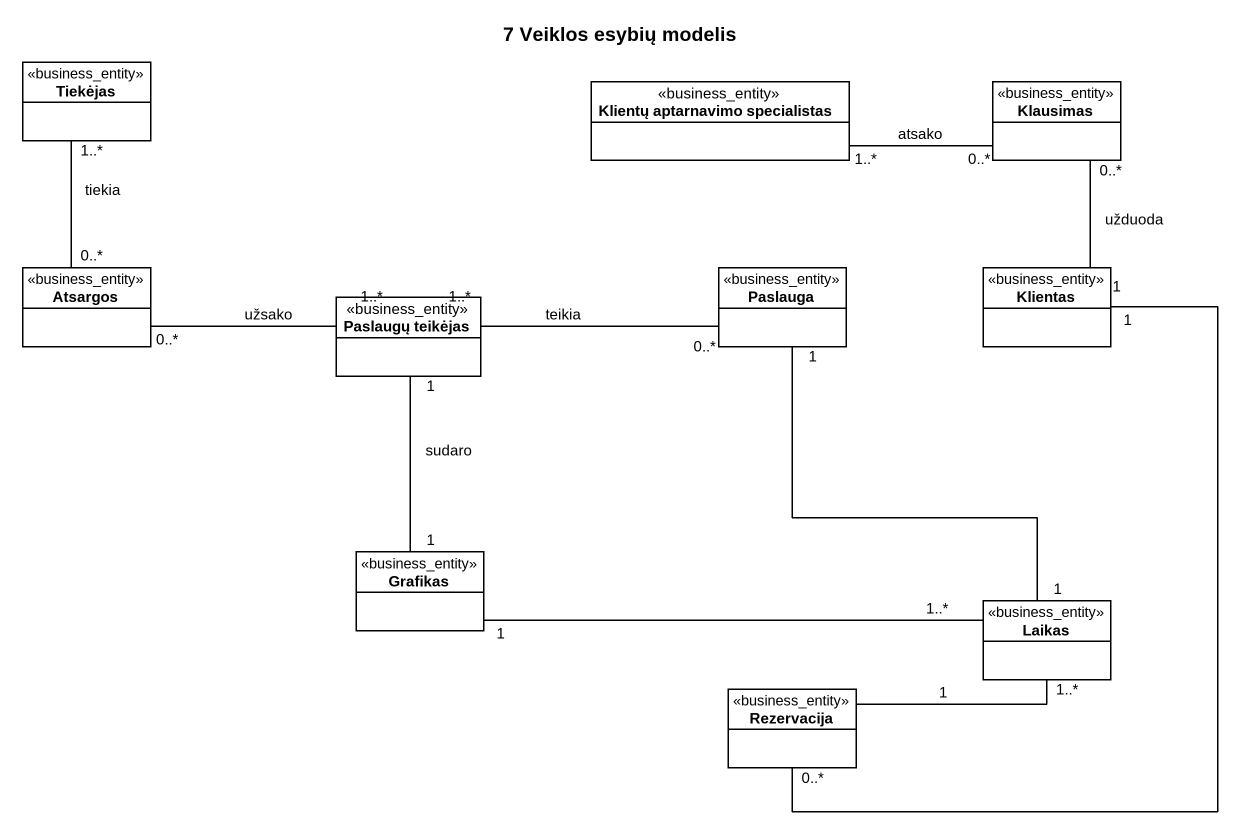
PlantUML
@startuml
title 7 Veiklos esybių modelis
hide circle
hide empty members
class Tiekėjas <<business_entity>>
class "Klientų aptarnavimo specialistas" as Klientų_aptarnavimo <<business_entity>>
class Klausimas <<business_entity>>
class Atsargos <<business_entity>>
class Paslauga <<business_entity>>
class Klientas <<business_entity>>
class "Paslaugų teikėjas" as Paslaugų_teikėjas <<business_entity>>
class Grafikas <<business_entity>>
class Laikas <<business_entity>>
class Rezervacija <<business_entity>>
Tiekėjas "1..*" -- "0..*" Atsargos : tiekia
Klausimas "0..*" -left- "1..*" Klientų_aptarnavimo : atsako
Klientas "1" -up- "0..*" Klausimas : užduoda
Paslaugų_teikėjas "1..*" -left- "0..*" Atsargos : užsako
Paslaugų_teikėjas "1..*" -right- "0..*" Paslauga : teikia
Paslaugų_teikėjas "1" -- "1" Grafikas : sudaro
Laikas "1" -up- "1" Paslauga
Laikas "1..*" -left- "1" Grafikas
Rezervacija "0..*" -up- "1" Klientas
Rezervacija "1" -right- "1..*" Laikas
@enduml
